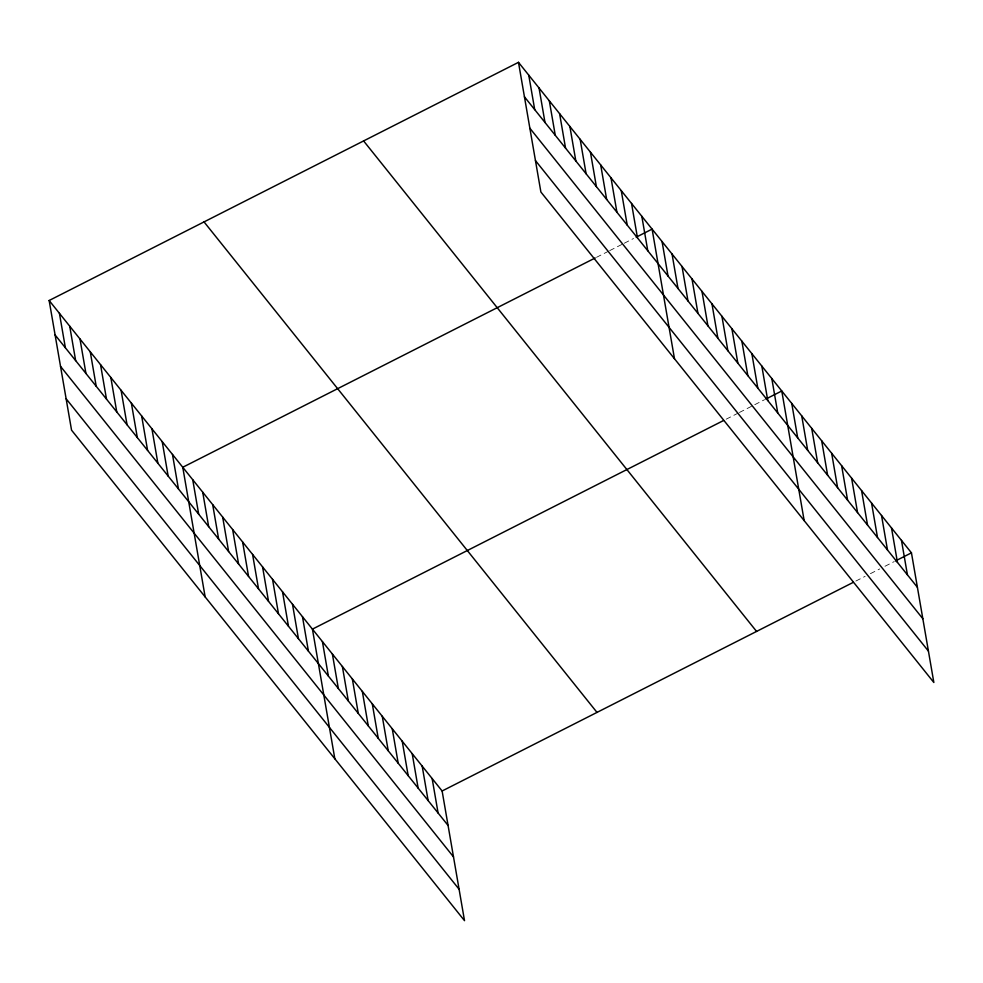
<?xml version="1.0" encoding="UTF-8"?>
<svg xmlns="http://www.w3.org/2000/svg" width="983" height="983" viewBox="0 0 983 983"><rect width="100%" height="100%" fill="white"/><g stroke="black" fill="none" stroke-linecap="round" stroke-linejoin="round"><path stroke-width="0.74" stroke-dasharray="4.92 3.69" d="M596.497 257.325L608.403 251.279M609.73 250.604L622.976 243.882M624.291 243.219L633.556 238.513M726.179 419.188L738.086 413.143M739.413 412.467L764.565 399.7M855.861 581.051L865.126 576.345M870.422 573.667L879.687 568.96M884.983 566.269L894.247 561.576"/><path stroke-width="1.47" d="M49.15 300.503L442.117 790.996L464.517 920.666L71.55 430.161L49.15 300.503L518.483 62.334L911.45 552.839L933.85 682.497L540.883 192.004L518.483 62.334M595.17 257.988L182.764 467.269L205.152 596.927M636.21 237.173L652.098 229.113L674.485 358.77M723.525 420.527L312.434 629.132L334.834 758.802M765.892 399.037L781.768 390.976L804.168 520.634M442.117 790.996L853.207 582.391M895.574 560.9L911.45 552.839M524.443 96.813L917.409 587.306M529.862 128.22L922.828 618.725M535.452 160.585L928.419 651.09M363.599 140.925L756.578 631.43M204.034 221.9L597 712.405M55.109 334.97L448.076 825.474M60.528 366.376L453.495 856.881M66.119 398.742L459.086 889.246M901.472 540.392L907.432 574.858M891.507 527.932L897.454 562.411M881.53 515.485L887.477 549.952M871.552 503.038L877.512 537.504M861.575 490.578L867.534 525.057M851.597 478.131L857.557 512.598M841.62 465.684L847.579 500.15M831.655 453.224L837.602 487.703M821.677 440.777L827.625 475.244M811.7 428.33L817.659 462.796M801.723 415.87L807.682 450.349M791.745 403.423L797.705 437.902M771.802 378.516L777.75 412.995M761.825 366.069L767.772 400.548M751.848 353.622L757.807 388.088M741.87 341.175L747.83 375.641M731.893 328.715L737.852 363.194M721.915 316.268L727.875 350.734M711.95 303.821L717.897 338.287M701.973 291.361L707.92 325.84M691.995 278.914L697.955 313.38M682.018 266.467L687.977 300.933M672.04 254.007L678 288.486M662.063 241.56L668.022 276.026M641.813 216.285L647.772 250.751M631.541 203.456L637.488 237.923M621.256 190.616L627.215 225.095M610.984 177.788L616.931 212.267M600.699 164.96L606.658 199.438M590.427 152.132L596.386 186.61M580.154 139.303L586.101 173.782M569.87 126.475L575.829 160.954M559.597 113.647L565.544 148.126M549.313 100.819L555.272 135.298M539.04 87.991L544.987 122.47M528.756 75.163L534.715 109.641M432.139 778.548L438.099 813.027M422.174 766.101L428.121 800.567M412.196 753.642L418.144 788.12M402.219 741.194L408.178 775.673M392.242 728.747L398.201 763.213M382.264 716.288L388.224 750.766M372.287 703.84L378.246 738.319M362.322 691.393L368.269 725.859M352.344 678.946L358.291 713.412M342.367 666.486L348.326 700.965M332.389 654.039L338.349 688.505M322.412 641.592L328.371 676.058M302.469 616.685L308.416 651.151M292.492 604.238L298.439 638.704M282.514 591.778L288.474 626.257M272.537 579.331L278.496 613.797M262.559 566.884L268.519 601.35M252.582 554.424L258.541 588.903M242.617 541.977L248.564 576.443M232.639 529.53L238.586 563.996M222.662 517.07L228.621 551.549M212.684 504.623L218.644 539.089M202.707 492.176L208.666 526.642M192.729 479.716L198.689 514.195M172.48 454.441L178.439 488.907M162.207 441.613L168.154 476.079M151.923 428.785L157.882 463.251M141.65 415.956L147.597 450.423M131.366 403.128L137.325 437.595M121.093 390.3L127.053 424.767M110.821 377.472L116.768 411.938M100.536 364.644L106.496 399.11M90.264 351.816L96.211 386.282M79.979 338.988L85.939 373.454M69.707 326.159L75.654 360.626M59.422 313.331L65.382 347.798"/></g></svg>
